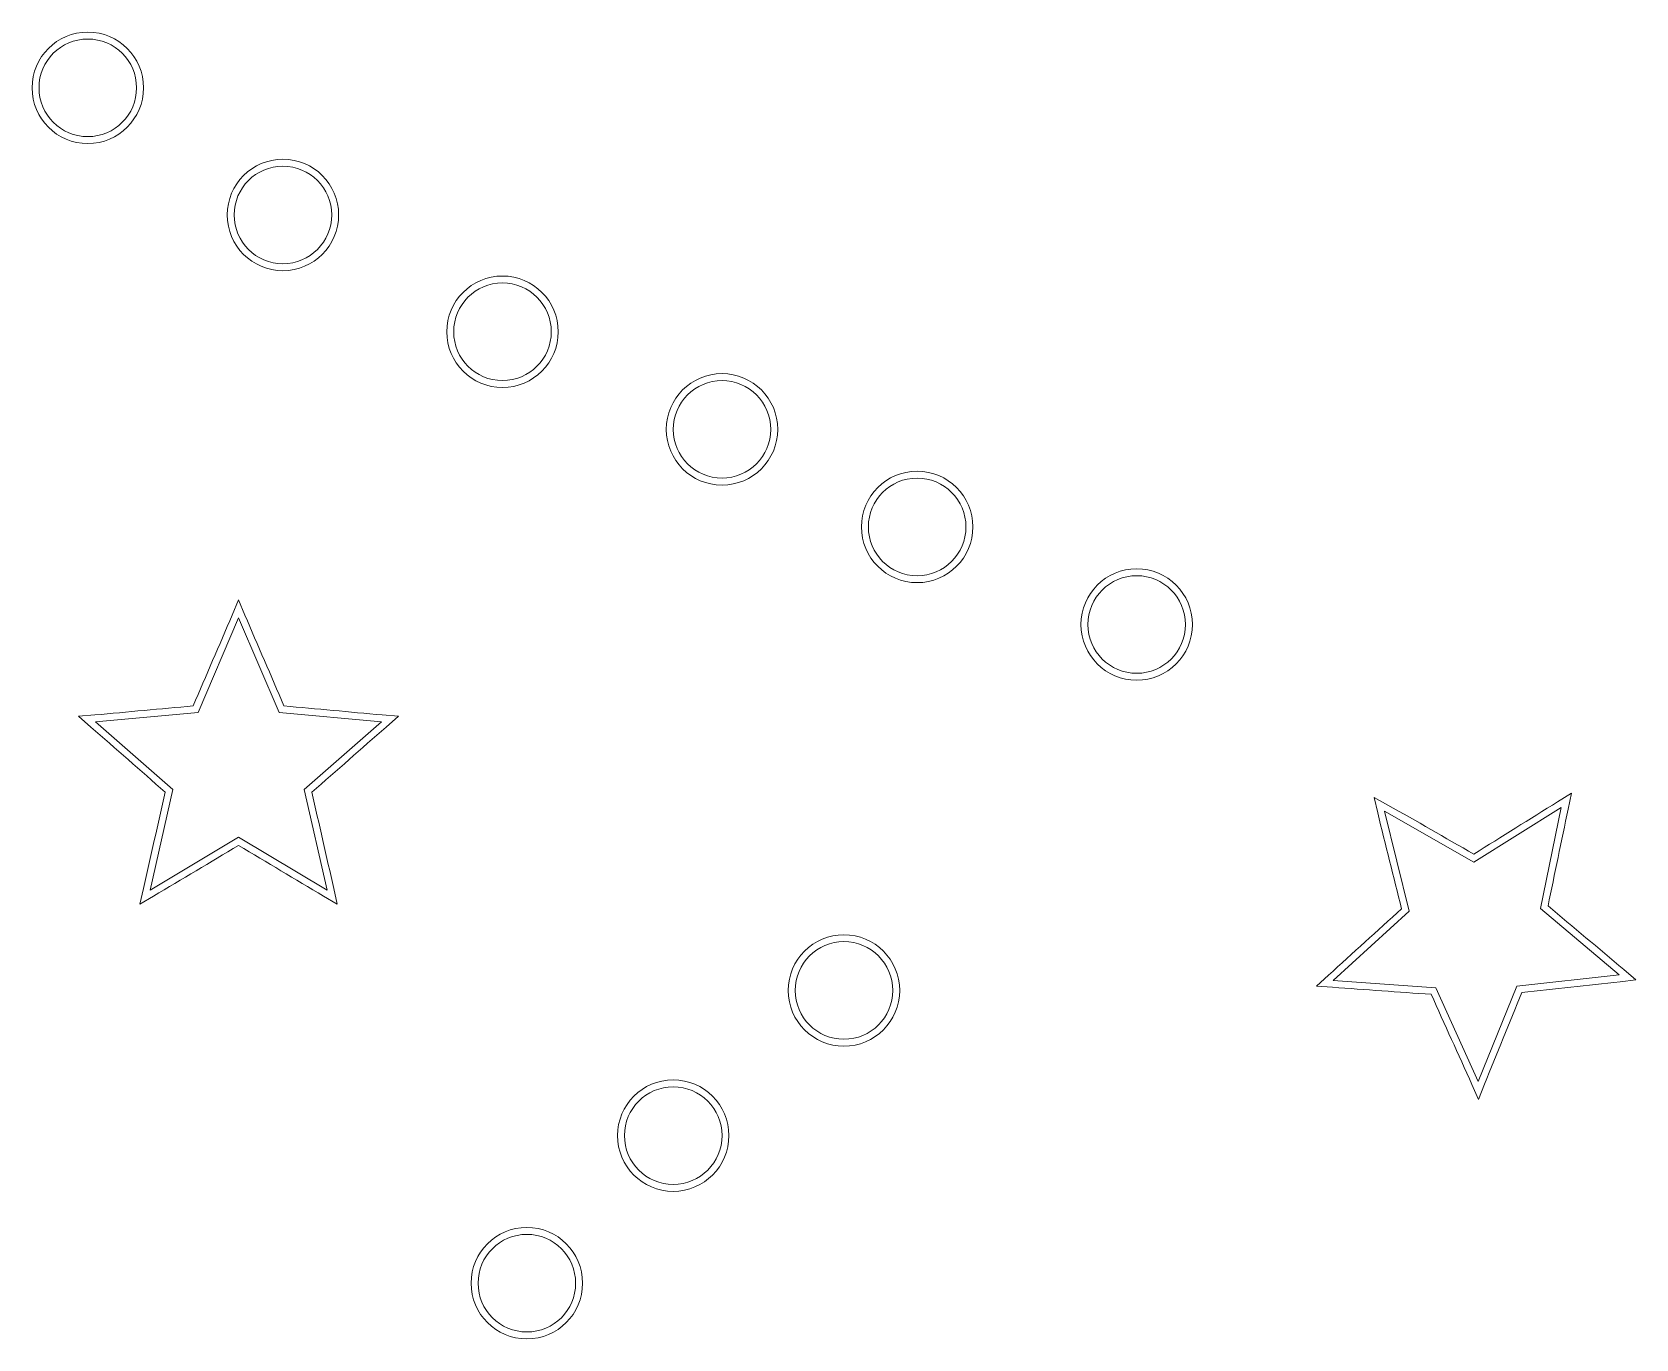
# Model space of a CAD drawing. Header units: centimetres. Extents: x -6.8 to 6.8, y -12 to 12.
# Drawn here: x -0.109 to 3.017, y 1.867 to 4.413 of the extents above; entities that cross this region are included whole.
import ezdxf

# ---------------------------------------------------------------- set-up
doc = ezdxf.new("R2010")
doc.units = ezdxf.units.CM
doc.header["$MEASUREMENT"] = 0
doc.layers.add('layer 1', color=7, linetype='Continuous')

msp = doc.modelspace()

# ---------------------------------------------------------------- linework, layer by layer
at = {"layer": 'layer 1', "color": 250, "lineweight": 9}
for points, knots in [([(0.10857, 4.30458), (0.10857, 4.24461), (0.05997, 4.19598), (0, 4.19599), (0, 4.19599), (-0.05998, 4.196), (-0.10858, 4.2446), (-0.10858, 4.30458), (-0.10858, 4.30458), (-0.10858, 4.36453), (-0.05995, 4.41315), (0, 4.41315), (0, 4.41315), (0.05995, 4.41315), (0.10857, 4.36453), (0.10857, 4.30458)], [0, 0, 0, 0, 0.2, 0.2, 0.2, 0.2, 0.4, 0.4, 0.4, 0.4, 0.6, 0.6, 0.6, 0.6, 1, 1, 1, 1]), ([(0.48885, 4.05682), (0.48885, 3.99686), (0.44024, 3.94824), (0.38027, 3.94824), (0.38027, 3.94824), (0.32031, 3.94824), (0.27169, 3.99686), (0.27169, 4.05682), (0.27169, 4.05682), (0.27169, 4.11678), (0.32032, 4.16539), (0.38027, 4.16539), (0.38027, 4.16539), (0.44023, 4.16539), (0.48885, 4.11678), (0.48885, 4.05682)], [0, 0, 0, 0, 0.2, 0.2, 0.2, 0.2, 0.4, 0.4, 0.4, 0.4, 0.6, 0.6, 0.6, 0.6, 1, 1, 1, 1]), ([(0.91667, 3.82921), (0.91667, 3.76926), (0.86805, 3.72064), (0.8081, 3.72064), (0.8081, 3.72064), (0.74813, 3.72064), (0.6995, 3.76925), (0.6995, 3.82921), (0.6995, 3.82921), (0.6995, 3.88919), (0.74812, 3.9378), (0.8081, 3.9378), (0.8081, 3.9378), (0.86807, 3.9378), (0.91667, 3.88918), (0.91667, 3.82921)], [0, 0, 0, 0, 0.2, 0.2, 0.2, 0.2, 0.4, 0.4, 0.4, 0.4, 0.6, 0.6, 0.6, 0.6, 1, 1, 1, 1]), ([(1.34448, 3.63907), (1.34448, 3.57912), (1.29585, 3.5305), (1.2359, 3.5305), (1.2359, 3.5305), (1.17595, 3.5305), (1.12733, 3.57912), (1.12733, 3.63907), (1.12733, 3.63907), (1.12733, 3.69903), (1.17593, 3.74766), (1.2359, 3.74766), (1.2359, 3.74766), (1.29585, 3.74766), (1.34448, 3.69903), (1.34448, 3.63907)], [0, 0, 0, 0, 0.2, 0.2, 0.2, 0.2, 0.4, 0.4, 0.4, 0.4, 0.6, 0.6, 0.6, 0.6, 1, 1, 1, 1]), ([(1.72476, 3.44894), (1.72476, 3.38897), (1.67614, 3.34037), (1.61617, 3.34037), (1.61617, 3.34037), (1.55622, 3.34037), (1.5076, 3.38899), (1.5076, 3.44894), (1.5076, 3.44894), (1.5076, 3.50889), (1.55622, 3.55752), (1.61617, 3.55752), (1.61617, 3.55752), (1.67614, 3.55752), (1.72476, 3.5089), (1.72476, 3.44894)], [0, 0, 0, 0, 0.2, 0.2, 0.2, 0.2, 0.4, 0.4, 0.4, 0.4, 0.6, 0.6, 0.6, 0.6, 1, 1, 1, 1]), ([(2.15258, 3.2588), (2.15258, 3.19882), (2.10395, 3.15023), (2.04399, 3.15023), (2.04399, 3.15023), (1.98403, 3.15023), (1.93541, 3.19885), (1.93541, 3.2588), (1.93541, 3.2588), (1.93541, 3.31875), (1.98405, 3.36738), (2.044, 3.36738), (2.044, 3.36738), (2.10395, 3.36738), (2.15258, 3.31875), (2.15258, 3.2588)], [0, 0, 0, 0, 0.2, 0.2, 0.2, 0.2, 0.4, 0.4, 0.4, 0.4, 0.6, 0.6, 0.6, 0.6, 1, 1, 1, 1]), ([(0.29379, 2.8285), (0.23859, 2.79568), (0.18365, 2.7623), (0.12831, 2.72974), (0.12831, 2.72974), (0.12831, 2.72974), (0.10147, 2.71395), (0.10147, 2.71395), (0.10147, 2.71395), (0.10147, 2.71395), (0.10827, 2.74434), (0.10827, 2.74434), (0.10827, 2.74434), (0.12232, 2.80698), (0.13695, 2.86952), (0.15104, 2.93216), (0.15104, 2.93216), (0.10257, 2.97425), (0.05449, 3.01682), (0.00608, 3.05899), (0.00608, 3.05899), (0.00608, 3.05899), (-0.0181, 3.07994), (-0.0181, 3.07994), (-0.0181, 3.07994), (-0.0181, 3.07994), (0.01377, 3.08264), (0.01377, 3.08264), (0.01377, 3.08264), (0.07769, 3.08829), (0.1416, 3.09457), (0.20552, 3.10006), (0.20552, 3.10006), (0.23035, 3.1592), (0.25626, 3.21799), (0.28134, 3.27705), (0.28134, 3.27705), (0.28134, 3.27705), (0.29379, 3.30682), (0.29379, 3.30682), (0.29379, 3.30682), (0.29379, 3.30682), (0.30623, 3.27708), (0.30623, 3.27708), (0.30623, 3.27708), (0.3313, 3.21802), (0.35723, 3.1592), (0.38207, 3.10006), (0.38207, 3.10006), (0.446, 3.09457), (0.50989, 3.08829), (0.57382, 3.08264), (0.57382, 3.08264), (0.57382, 3.08264), (0.6057, 3.07994), (0.6057, 3.07994), (0.6057, 3.07994), (0.6057, 3.07994), (0.58152, 3.05899), (0.58152, 3.05899), (0.58152, 3.05899), (0.53311, 3.01683), (0.48502, 2.97425), (0.43654, 2.93217), (0.43654, 2.93217), (0.45074, 2.86954), (0.46529, 2.80698), (0.47934, 2.74434), (0.47934, 2.74434), (0.47934, 2.74434), (0.48614, 2.71395), (0.48614, 2.71395), (0.48614, 2.71395), (0.48614, 2.71395), (0.4593, 2.72974), (0.4593, 2.72974), (0.4593, 2.72974), (0.40396, 2.7623), (0.349, 2.79568), (0.29379, 2.8285)], [0, 0, 0, 0, 0.047619, 0.047619, 0.047619, 0.047619, 0.0952381, 0.0952381, 0.0952381, 0.0952381, 0.1428571, 0.1428571, 0.1428571, 0.1428571, 0.1904762, 0.1904762, 0.1904762, 0.1904762, 0.2380952, 0.2380952, 0.2380952, 0.2380952, 0.2857143, 0.2857143, 0.2857143, 0.2857143, 0.3333333, 0.3333333, 0.3333333, 0.3333333, 0.3809524, 0.3809524, 0.3809524, 0.3809524, 0.4285714, 0.4285714, 0.4285714, 0.4285714, 0.4761905, 0.4761905, 0.4761905, 0.4761905, 0.5238095, 0.5238095, 0.5238095, 0.5238095, 0.5714286, 0.5714286, 0.5714286, 0.5714286, 0.6190476, 0.6190476, 0.6190476, 0.6190476, 0.6666667, 0.6666667, 0.6666667, 0.6666667, 0.7142857, 0.7142857, 0.7142857, 0.7142857, 0.7619048, 0.7619048, 0.7619048, 0.7619048, 0.8095238, 0.8095238, 0.8095238, 0.8095238, 0.8571429, 0.8571429, 0.8571429, 0.8571429, 0.9047619, 0.9047619, 0.9047619, 0.9047619, 1, 1, 1, 1]), ([(2.61792, 2.53826), (2.55389, 2.54264), (2.48987, 2.54745), (2.42584, 2.5519), (2.42584, 2.5519), (2.42584, 2.5519), (2.39422, 2.55404), (2.39422, 2.55404), (2.39422, 2.55404), (2.39422, 2.55404), (2.41767, 2.57537), (2.41767, 2.57537), (2.41767, 2.57537), (2.46519, 2.61857), (2.51266, 2.6618), (2.56019, 2.705), (2.56019, 2.705), (2.5448, 2.76736), (2.52879, 2.82964), (2.51373, 2.89205), (2.51373, 2.89205), (2.51373, 2.89205), (2.50649, 2.92205), (2.50649, 2.92205), (2.50649, 2.92205), (2.50649, 2.92205), (2.53344, 2.90702), (2.53344, 2.90702), (2.53344, 2.90702), (2.58949, 2.87576), (2.64502, 2.84319), (2.70085, 2.81147), (2.70085, 2.81147), (2.75539, 2.8454), (2.80978, 2.87959), (2.86437, 2.91343), (2.86437, 2.91343), (2.86437, 2.91343), (2.89109, 2.92999), (2.89109, 2.92999), (2.89109, 2.92999), (2.89109, 2.92999), (2.88471, 2.89921), (2.88471, 2.89921), (2.88471, 2.89921), (2.8717, 2.83632), (2.85862, 2.77345), (2.84562, 2.71057), (2.84562, 2.71057), (2.89473, 2.66919), (2.94403, 2.62802), (2.99309, 2.58659), (2.99309, 2.58659), (2.99309, 2.58659), (3.01687, 2.56651), (3.01687, 2.56651), (3.01687, 2.56651), (3.01687, 2.56651), (2.98597, 2.56285), (2.98597, 2.56285), (2.98597, 2.56285), (2.92224, 2.55529), (2.85825, 2.5489), (2.79443, 2.54174), (2.79443, 2.54174), (2.77053, 2.48216), (2.74599, 2.42286), (2.72208, 2.3633), (2.72208, 2.3633), (2.72208, 2.3633), (2.71016, 2.333), (2.71016, 2.333), (2.71016, 2.333), (2.71016, 2.333), (2.69717, 2.36278), (2.69717, 2.36278), (2.69717, 2.36278), (2.671, 2.42137), (2.64406, 2.47966), (2.61792, 2.53826)], [0, 0, 0, 0, 0.047619, 0.047619, 0.047619, 0.047619, 0.0952381, 0.0952381, 0.0952381, 0.0952381, 0.1428571, 0.1428571, 0.1428571, 0.1428571, 0.1904762, 0.1904762, 0.1904762, 0.1904762, 0.2380952, 0.2380952, 0.2380952, 0.2380952, 0.2857143, 0.2857143, 0.2857143, 0.2857143, 0.3333333, 0.3333333, 0.3333333, 0.3333333, 0.3809524, 0.3809524, 0.3809524, 0.3809524, 0.4285714, 0.4285714, 0.4285714, 0.4285714, 0.4761905, 0.4761905, 0.4761905, 0.4761905, 0.5238095, 0.5238095, 0.5238095, 0.5238095, 0.5714286, 0.5714286, 0.5714286, 0.5714286, 0.6190476, 0.6190476, 0.6190476, 0.6190476, 0.6666667, 0.6666667, 0.6666667, 0.6666667, 0.7142857, 0.7142857, 0.7142857, 0.7142857, 0.7619048, 0.7619048, 0.7619048, 0.7619048, 0.8095238, 0.8095238, 0.8095238, 0.8095238, 0.8571429, 0.8571429, 0.8571429, 0.8571429, 0.9047619, 0.9047619, 0.9047619, 0.9047619, 1, 1, 1, 1]), ([(1.58216, 2.54578), (1.58216, 2.48582), (1.53353, 2.43719), (1.47357, 2.43719), (1.47357, 2.43719), (1.41362, 2.43719), (1.365, 2.48582), (1.365, 2.54578), (1.365, 2.54578), (1.365, 2.60573), (1.41362, 2.65435), (1.47357, 2.65435), (1.47357, 2.65435), (1.53353, 2.65435), (1.58216, 2.60574), (1.58216, 2.54578)], [0, 0, 0, 0, 0.2, 0.2, 0.2, 0.2, 0.4, 0.4, 0.4, 0.4, 0.6, 0.6, 0.6, 0.6, 1, 1, 1, 1]), ([(1.24941, 2.26291), (1.24941, 2.20296), (1.20079, 2.15433), (1.14084, 2.15433), (1.14084, 2.15433), (1.08087, 2.15433), (1.03225, 2.20295), (1.03225, 2.26291), (1.03225, 2.26291), (1.03225, 2.32288), (1.08087, 2.37148), (1.14084, 2.37148), (1.14084, 2.37148), (1.20079, 2.37148), (1.24941, 2.32287), (1.24941, 2.26291)], [0, 0, 0, 0, 0.2, 0.2, 0.2, 0.2, 0.4, 0.4, 0.4, 0.4, 0.6, 0.6, 0.6, 0.6, 1, 1, 1, 1]), ([(0.96421, 1.97536), (0.96421, 1.9154), (0.91559, 1.86678), (0.85562, 1.86678), (0.85562, 1.86678), (0.79566, 1.86678), (0.74705, 1.9154), (0.74705, 1.97536), (0.74705, 1.97536), (0.74705, 2.03532), (0.79567, 2.08393), (0.85562, 2.08393), (0.85562, 2.08393), (0.91558, 2.08393), (0.96421, 2.03532), (0.96421, 1.97536)], [0, 0, 0, 0, 0.2, 0.2, 0.2, 0.2, 0.4, 0.4, 0.4, 0.4, 0.6, 0.6, 0.6, 0.6, 1, 1, 1, 1])]:
    msp.add_open_spline(points, degree=3, knots=knots, dxfattribs=at)
at = {"layer": 'layer 1', "lineweight": 9}
for points, knots in [([(0.09506, 4.30458), (0.09506, 4.35707), (0.0525, 4.39964), (0, 4.39964), (0, 4.39964), (-0.0525, 4.39964), (-0.09508, 4.35707), (-0.09508, 4.30458), (-0.09508, 4.30458), (-0.09508, 4.25205), (-0.05252, 4.2095), (0, 4.2095), (0, 4.2095), (0.0525, 4.20949), (0.09506, 4.25205), (0.09506, 4.30458)], [0, 0, 0, 0, 0.2, 0.2, 0.2, 0.2, 0.4, 0.4, 0.4, 0.4, 0.6, 0.6, 0.6, 0.6, 1, 1, 1, 1]), ([(0.47534, 4.05682), (0.47534, 4.10932), (0.43278, 4.15188), (0.38027, 4.15188), (0.38027, 4.15188), (0.32777, 4.15188), (0.2852, 4.10932), (0.2852, 4.05682), (0.2852, 4.05682), (0.2852, 4.0043), (0.32777, 3.96175), (0.38027, 3.96175), (0.38027, 3.96175), (0.43278, 3.96175), (0.47534, 4.0043), (0.47534, 4.05682)], [0, 0, 0, 0, 0.2, 0.2, 0.2, 0.2, 0.4, 0.4, 0.4, 0.4, 0.6, 0.6, 0.6, 0.6, 1, 1, 1, 1]), ([(0.90316, 3.82921), (0.90316, 3.88173), (0.8606, 3.92429), (0.8081, 3.92429), (0.8081, 3.92429), (0.75558, 3.92429), (0.71301, 3.88173), (0.71301, 3.82921), (0.71301, 3.82921), (0.71301, 3.77672), (0.75558, 3.73415), (0.8081, 3.73415), (0.8081, 3.73415), (0.8606, 3.73415), (0.90316, 3.77672), (0.90316, 3.82921)], [0, 0, 0, 0, 0.2, 0.2, 0.2, 0.2, 0.4, 0.4, 0.4, 0.4, 0.6, 0.6, 0.6, 0.6, 1, 1, 1, 1]), ([(1.33097, 3.63907), (1.33097, 3.69157), (1.28841, 3.73415), (1.2359, 3.73415), (1.2359, 3.73415), (1.18339, 3.73415), (1.14084, 3.69157), (1.14084, 3.63907), (1.14084, 3.63907), (1.14084, 3.58658), (1.18339, 3.54401), (1.2359, 3.54401), (1.2359, 3.54401), (1.28841, 3.54401), (1.33097, 3.58658), (1.33097, 3.63907)], [0, 0, 0, 0, 0.2, 0.2, 0.2, 0.2, 0.4, 0.4, 0.4, 0.4, 0.6, 0.6, 0.6, 0.6, 1, 1, 1, 1]), ([(1.71125, 3.44894), (1.71125, 3.50143), (1.6687, 3.54401), (1.61617, 3.54401), (1.61617, 3.54401), (1.56368, 3.54401), (1.52111, 3.50143), (1.52111, 3.44894), (1.52111, 3.44894), (1.52111, 3.39644), (1.56368, 3.35388), (1.61617, 3.35388), (1.61617, 3.35388), (1.6687, 3.35388), (1.71125, 3.39643), (1.71125, 3.44894)], [0, 0, 0, 0, 0.2, 0.2, 0.2, 0.2, 0.4, 0.4, 0.4, 0.4, 0.6, 0.6, 0.6, 0.6, 1, 1, 1, 1]), ([(2.13907, 3.2588), (2.13907, 3.3113), (2.09651, 3.35388), (2.044, 3.35388), (2.044, 3.35388), (1.99149, 3.35388), (1.94892, 3.3113), (1.94892, 3.2588), (1.94892, 3.2588), (1.94892, 3.20629), (1.99149, 3.16374), (2.04399, 3.16374), (2.04399, 3.16374), (2.09651, 3.16374), (2.13907, 3.20629), (2.13907, 3.2588)], [0, 0, 0, 0, 0.2, 0.2, 0.2, 0.2, 0.4, 0.4, 0.4, 0.4, 0.6, 0.6, 0.6, 0.6, 1, 1, 1, 1]), ([(0.29379, 2.84421), (0.29379, 2.84421), (0.12146, 2.74138), (0.12146, 2.74138), (0.12146, 2.74138), (0.12146, 2.74138), (0.166, 2.93707), (0.166, 2.93707), (0.166, 2.93707), (0.166, 2.93707), (0.01494, 3.06919), (0.01494, 3.06919), (0.01494, 3.06919), (0.01494, 3.06919), (0.21482, 3.08729), (0.21482, 3.08729), (0.21482, 3.08729), (0.21482, 3.08729), (0.29379, 3.27181), (0.29379, 3.27181), (0.29379, 3.27181), (0.29379, 3.27181), (0.37278, 3.08729), (0.37278, 3.08729), (0.37278, 3.08729), (0.37278, 3.08729), (0.57265, 3.06919), (0.57265, 3.06919), (0.57265, 3.06919), (0.57265, 3.06919), (0.42158, 2.93707), (0.42158, 2.93707), (0.42158, 2.93707), (0.42158, 2.93707), (0.46615, 2.74138), (0.46615, 2.74138), (0.46615, 2.74138), (0.46615, 2.74138), (0.29379, 2.84421), (0.29379, 2.84421)], [0, 0, 0, 0, 0.0909091, 0.0909091, 0.0909091, 0.0909091, 0.1818182, 0.1818182, 0.1818182, 0.1818182, 0.2727273, 0.2727273, 0.2727273, 0.2727273, 0.3636364, 0.3636364, 0.3636364, 0.3636364, 0.4545455, 0.4545455, 0.4545455, 0.4545455, 0.5454545, 0.5454545, 0.5454545, 0.5454545, 0.6363636, 0.6363636, 0.6363636, 0.6363636, 0.7272727, 0.7272727, 0.7272727, 0.7272727, 0.8181818, 0.8181818, 0.8181818, 0.8181818, 1, 1, 1, 1]), ([(2.78489, 2.55426), (2.78489, 2.55426), (2.70951, 2.36827), (2.70951, 2.36827), (2.70951, 2.36827), (2.70951, 2.36827), (2.62696, 2.55119), (2.62696, 2.55119), (2.62696, 2.55119), (2.62696, 2.55119), (2.42676, 2.56538), (2.42676, 2.56538), (2.42676, 2.56538), (2.42676, 2.56538), (2.57522, 2.70042), (2.57522, 2.70042), (2.57522, 2.70042), (2.57522, 2.70042), (2.52686, 2.89522), (2.52686, 2.89522), (2.52686, 2.89522), (2.52686, 2.89522), (2.70118, 2.79576), (2.70118, 2.79576), (2.70118, 2.79576), (2.70118, 2.79576), (2.87148, 2.90195), (2.87148, 2.90195), (2.87148, 2.90195), (2.87148, 2.90195), (2.83076, 2.70542), (2.83076, 2.70542), (2.83076, 2.70542), (2.83076, 2.70542), (2.98438, 2.57627), (2.98438, 2.57627), (2.98438, 2.57627), (2.98438, 2.57627), (2.78489, 2.55426), (2.78489, 2.55426)], [0, 0, 0, 0, 0.0909091, 0.0909091, 0.0909091, 0.0909091, 0.1818182, 0.1818182, 0.1818182, 0.1818182, 0.2727273, 0.2727273, 0.2727273, 0.2727273, 0.3636364, 0.3636364, 0.3636364, 0.3636364, 0.4545455, 0.4545455, 0.4545455, 0.4545455, 0.5454545, 0.5454545, 0.5454545, 0.5454545, 0.6363636, 0.6363636, 0.6363636, 0.6363636, 0.7272727, 0.7272727, 0.7272727, 0.7272727, 0.8181818, 0.8181818, 0.8181818, 0.8181818, 1, 1, 1, 1]), ([(1.56865, 2.54578), (1.56865, 2.59828), (1.52607, 2.64084), (1.47357, 2.64084), (1.47357, 2.64084), (1.42108, 2.64084), (1.37851, 2.59828), (1.37851, 2.54578), (1.37851, 2.54578), (1.37851, 2.49327), (1.42108, 2.4507), (1.47357, 2.4507), (1.47357, 2.4507), (1.52607, 2.4507), (1.56865, 2.49327), (1.56865, 2.54578)], [0, 0, 0, 0, 0.2, 0.2, 0.2, 0.2, 0.4, 0.4, 0.4, 0.4, 0.6, 0.6, 0.6, 0.6, 1, 1, 1, 1]), ([(1.2359, 2.26291), (1.2359, 2.31542), (1.19333, 2.35798), (1.14084, 2.35798), (1.14084, 2.35798), (1.08831, 2.35798), (1.04576, 2.31542), (1.04576, 2.26291), (1.04576, 2.26291), (1.04576, 2.21042), (1.08831, 2.16784), (1.14084, 2.16784), (1.14084, 2.16784), (1.19333, 2.16784), (1.2359, 2.21042), (1.2359, 2.26291)], [0, 0, 0, 0, 0.2, 0.2, 0.2, 0.2, 0.4, 0.4, 0.4, 0.4, 0.6, 0.6, 0.6, 0.6, 1, 1, 1, 1]), ([(0.9507, 1.97536), (0.9507, 2.02786), (0.90813, 2.07043), (0.85562, 2.07043), (0.85562, 2.07043), (0.80312, 2.07043), (0.76056, 2.02786), (0.76056, 1.97536), (0.76056, 1.97536), (0.76056, 1.92284), (0.80312, 1.88029), (0.85562, 1.88029), (0.85562, 1.88029), (0.90813, 1.88029), (0.9507, 1.92284), (0.9507, 1.97536)], [0, 0, 0, 0, 0.2, 0.2, 0.2, 0.2, 0.4, 0.4, 0.4, 0.4, 0.6, 0.6, 0.6, 0.6, 1, 1, 1, 1])]:
    msp.add_open_spline(points, degree=3, knots=knots, dxfattribs=at)

doc.saveas('drawing.dxf')
